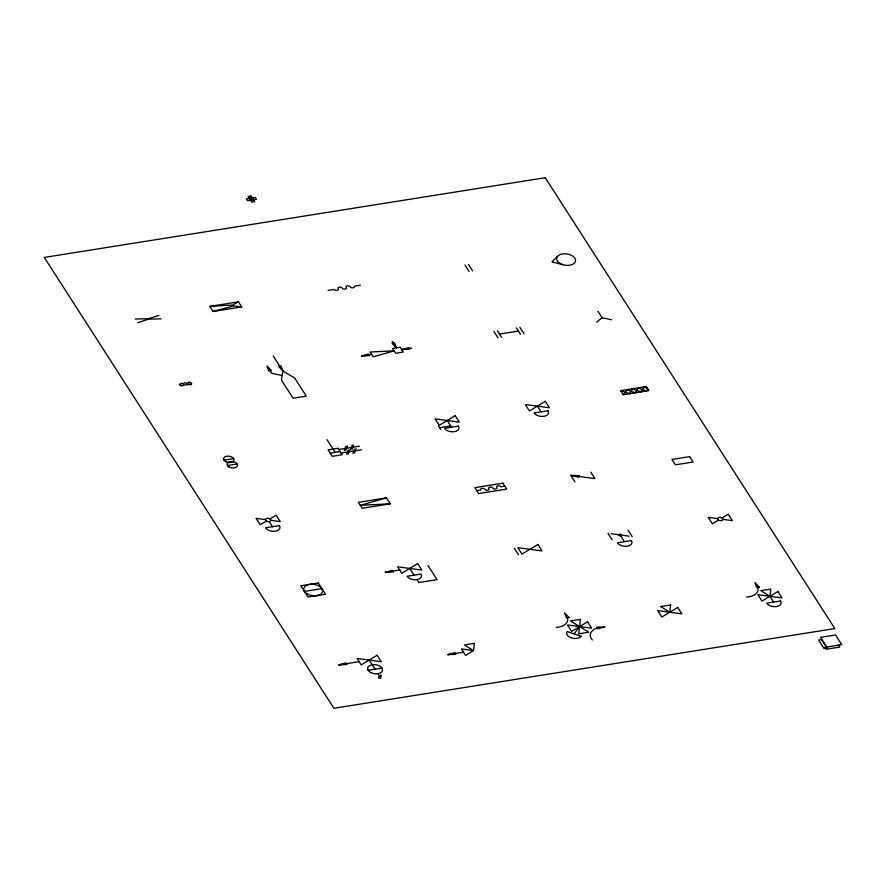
<?xml version="1.0" encoding="UTF-8"?>
<svg xmlns="http://www.w3.org/2000/svg" width="886" height="886" viewBox="0 0 886 886"><rect width="100%" height="100%" fill="white"/><g stroke="black" fill="none" stroke-linecap="round" stroke-linejoin="round"><path stroke-width="1.33" d="M769.945 596.289L770.82 589.057L760.797 590.652L769.945 596.289L773.644 602.059M282.856 370.946L281.482 380.172L293.067 398.213L306.312 396.097L294.728 378.067L282.856 370.946L278.503 366.306L281.006 365.907L282.856 370.946L273.187 355.895M344.255 450.586L345.883 446.201M345.773 450.343L347.39 445.968M346.681 454.363L348.309 449.977M348.187 454.119L349.815 449.734M350.546 449.59L352.163 445.204M352.052 449.346L353.669 444.96M352.96 453.355L354.588 448.98M354.478 453.123L356.094 448.737M621.086 391.258L621.64 390.493M623.611 394.647L627.31 389.596M629.282 393.738L632.969 388.688M634.941 392.841L638.64 387.791M640.611 391.933L644.31 386.883M646.282 391.036L647.799 388.954M574.095 633.878L579.588 626.59M557.416 256.464L551.978 261.835L562.665 264.637M378.311 677.425L380.891 674.977M378.975 678.454L381.556 676.007M596.621 322.172L602.059 317.753L611.65 319.78M266.387 521.046L260.207 524.789L256.076 518.343L265.457 519.606M269.942 518.897L276.111 515.154L280.242 521.599L270.861 520.337A2.724 1.628 8.1 0 1 266.564 521.156A2.724 1.628 8.1 0 1 267.063 518.376A2.724 1.628 8.1 0 1 270.85 520.392M718.524 520.082L712.344 523.825L708.213 517.38L717.594 518.642M722.079 517.933L728.248 514.19L732.39 520.636L722.998 519.373A2.724 1.628 8.1 0 1 718.701 520.182A2.724 1.628 8.1 0 1 719.21 517.402A2.724 1.628 8.1 0 1 722.998 519.429M238.456 301.827L232.741 304.983L209.794 306.39L213.061 311.473L241.723 306.91L238.456 301.827L209.794 306.39M137.651 322.737L148.815 319.115L161.042 318.838M158.838 315.416L148.56 318.716L135.248 318.993M361.61 356.017L368.609 354.023L369.639 355.629L361.61 356.017L371.633 354.422M401.69 349.638L408.69 347.644L409.72 349.25L401.69 349.638L411.702 348.043M385.277 572.323L392.265 570.329L393.306 571.935L385.277 572.323L399.697 570.03M338.884 664.899L345.883 662.894L346.913 664.511L338.884 664.899L359.184 661.665M447.807 654.665L454.806 652.661L455.847 654.267L447.807 654.665L463.5 652.162M386.484 497.877L360.336 505.308L390.283 503.802L386.484 497.877L358.431 502.34L362.23 508.265L390.283 503.802M213.061 311.473L233.383 305.991L241.723 306.91M249.32 198.287L252.266 197.822M250.627 200.336L253.584 199.871M328.119 290.364L334.199 289.39A2.182 1.307 8.1 0 0 337.023 290.364A2.182 1.307 8.1 0 0 338.208 288.758A2.182 1.307 8.1 0 1 339.382 287.153A2.182 1.307 8.1 0 1 342.217 288.116A2.182 1.307 8.1 0 0 345.042 289.091A2.182 1.307 8.1 0 0 346.216 287.474A2.182 1.307 8.1 0 1 347.401 285.868A2.182 1.307 8.1 0 1 350.225 286.842A2.182 1.307 8.1 0 0 353.06 287.806A2.182 1.307 8.1 0 0 354.234 286.2L360.314 285.237M499.471 334.077L518.399 331.065M620.698 390.648L646.271 386.573L648.873 390.626L623.301 394.691L620.698 390.648L629.691 393.672M223.948 460.133L233.649 458.583M439.522 427.672L450.675 425.9M227.425 465.549L237.138 464.009M338.84 449.49L359.373 446.223M330.124 453.123L340.146 451.528M341.121 453.056L361.665 449.789M476.779 490.611L480.788 489.969A2.182 1.307 8.1 0 1 481.962 488.363A2.182 1.307 8.1 0 1 484.797 489.327A2.182 1.307 8.1 0 0 487.621 490.301A2.182 1.307 8.1 0 0 488.806 488.695A2.182 1.307 8.1 0 1 489.98 487.09A2.182 1.307 8.1 0 1 492.804 488.053A2.182 1.307 8.1 0 0 495.639 489.028A2.182 1.307 8.1 0 0 496.813 487.422A2.182 1.307 8.1 0 1 497.987 485.805A2.182 1.307 8.1 0 1 500.823 486.779L504.832 486.137M618.86 535.155L621.363 534.756M304.385 591.416L321.917 588.625M368.1 670.325L382.043 668.099M611.041 533.737L629.182 536.174M282.169 375.553L271.747 373.272L268.292 367.889M643.457 387.027L647.433 388.378M637.798 387.924L646.691 390.97M632.128 388.832L641.021 391.878M626.457 389.729L635.351 392.775M623.002 394.226L624.021 394.58M189.05 384.247C187.311 385.222 184.388 384.38 183.225 385.532C180.246 387.581 179.05 380.747 183.457 384.17C184.078 381.6 185.96 383.472 188.009 383.306C188.508 378.854 193.569 387.082 189.194 384.424M396.374 347.821L392.022 343.192L394.525 342.793L396.374 347.821L392.243 341.387M838.566 645.141L839.806 647.079L826.184 649.239L824.944 647.312L841.7 644.62L835.498 634.963L820.469 637.355L826.671 647.013M597.928 311.307L602.059 317.753M519.838 327.288L523.98 333.734M516.339 327.842L520.47 334.288M468.45 264.471L472.592 270.917M464.94 265.036L469.082 271.47M590.829 472.172L594.96 478.617L570.794 475.361L574.925 481.796M628.063 530.138L632.194 536.573M497.4 330.866L501.531 337.3M493.89 331.419L498.021 337.865M537.37 406.142L541.036 411.846M620.111 534.956L624.431 541.667M608.029 533.328L612.16 539.762M447.197 420.485L451.517 427.207M438.404 425.933L440.641 429.422M514.345 548.235L518.487 554.68M252.399 197.932L253.562 199.749M249.331 198.42L250.505 200.225M428.004 565.523L437.075 579.632L418.779 582.545L416.907 579.632A7.586 4.541 8.1 0 1 407.062 576.265L421.005 574.039A7.586 4.541 8.1 0 1 416.907 579.632M326.978 439.622L335.13 452.325M409.72 568.435L414.039 575.158M190.756 382.298L191.83 383.959M369.196 660.07L375.066 669.218M377.945 673.692L380.969 678.399M269.189 521.588L272.478 526.694M179.371 384.103L180.445 385.775M592.324 639.958A15.106 9.026 8.1 0 1 599.966 627.565M566.531 615.892A15.106 9.026 8.1 0 1 556.209 627.354M756.888 585.602A15.106 9.026 8.1 0 1 746.566 597.064M474.398 643.336L473.523 650.568L465.571 655.385L461.44 648.94L473.523 650.568L464.375 644.93L474.398 643.336M578.99 475.638L578.802 477.255L570.794 475.361L578.99 475.638M580.463 619.347L578.724 633.822L588.736 632.227L570.44 620.942L580.463 619.347M670.636 605.005L669.761 612.237L660.613 606.6L670.636 605.005M455.149 415.678L439.246 425.302L435.115 418.868L459.28 422.113L455.149 415.678M545.311 401.325L529.418 410.949L525.276 404.514L549.453 407.759L545.311 401.325M417.671 563.618L401.768 573.253L397.637 566.807L421.802 570.063L417.671 563.618M537.891 544.491L521.998 554.115L517.856 547.681L542.033 550.926L537.891 544.491M377.148 655.263L361.244 664.888L357.113 658.453L381.29 661.698L377.148 655.263M587.54 621.773L571.636 631.408L567.505 624.962L591.682 628.218L587.54 621.773M677.712 607.419L661.809 617.055L657.667 610.609L681.843 613.865L677.712 607.419M777.897 591.483L761.993 601.107L757.862 594.672L782.039 597.917L777.897 591.483M394.17 350.834L373.183 356.836L370.082 352.008L394.17 350.834M604.75 626.867L597.673 628.783L596.688 627.166L604.75 626.867M251.103 196.005L248.146 196.47L251.801 202.152L254.747 201.687L251.103 196.005M255.345 197.456L246.386 198.885L247.548 200.701L256.508 199.272L255.345 197.456M545.233 177.721L44.3 257.438L333.911 708.279L834.845 628.562L545.233 177.721M400.14 347.223L392.62 348.42L395.721 353.248L403.241 352.052L400.14 347.223M271.36 370.525L268.857 370.924L267.007 365.896L271.36 370.525M548.002 410.739L534.07 412.954A7.586 4.541 8.1 0 0 543.915 416.331A7.586 4.541 8.1 0 0 548.002 410.739M458.483 426.1L444.539 428.315A7.586 4.541 8.1 0 0 454.396 431.692A7.586 4.541 8.1 0 0 458.483 426.1M338.075 448.305L328.053 449.9L332.195 456.345L342.206 454.751L338.075 448.305M502.927 483.18L474.874 487.643L478.684 493.568L506.737 489.105L502.927 483.18M689.673 456.633L671.987 459.457L675.431 464.818L693.129 461.994L689.673 456.633M279.444 525.586L265.501 527.801A7.586 4.541 8.1 0 0 275.358 531.168A7.586 4.541 8.1 0 0 279.444 525.586M318.295 582.988L300.764 585.779L308.007 597.042L325.539 594.251L318.295 582.988M631.397 540.56L617.453 542.775A7.586 4.541 8.1 0 0 627.31 546.153A7.586 4.541 8.1 0 0 631.397 540.56M568.934 617.476L566.431 617.874L564.57 612.846L568.934 617.476M759.291 587.174L756.777 587.573L754.927 582.545L759.291 587.174M780.621 600.952L766.678 603.167A7.586 4.541 8.1 0 0 776.524 606.545A7.586 4.541 8.1 0 0 780.621 600.952M821.643 639.581L818.631 640.057L824.069 648.519L827.07 648.043L821.643 639.581M581.061 636.27L567.129 631.496A7.586 4.541 8.1 0 0 571.204 637.831A7.586 4.541 8.1 0 0 581.061 636.27M560.473 263.707A9.547 5.704 8.1 0 0 575.512 261.06A9.547 5.704 8.1 0 0 562.256 253.983A9.547 5.704 8.1 0 0 560.473 263.707M225.697 461.639A5.283 3.156 8.1 0 0 234.026 460.177A5.283 3.156 8.1 0 0 226.683 456.257A5.283 3.156 8.1 0 0 225.697 461.639M229.175 467.066A5.283 3.156 8.1 0 0 237.503 465.593A5.283 3.156 8.1 0 0 230.161 461.672A5.283 3.156 8.1 0 0 229.175 467.066M307.553 594.141A9.547 5.704 8.1 0 0 322.582 591.494A9.547 5.704 8.1 0 0 309.325 584.417A9.547 5.704 8.1 0 0 307.553 594.141M619.303 535.532A1.362 0.82 8.1 0 0 621.463 535.177A1.362 0.82 8.1 0 0 619.58 534.147A1.362 0.82 8.1 0 0 619.303 535.532M370.614 672.496A7.586 4.541 8.1 0 0 382.564 670.392A7.586 4.541 8.1 0 0 372.031 664.766A7.586 4.541 8.1 0 0 370.614 672.496"/></g></svg>
